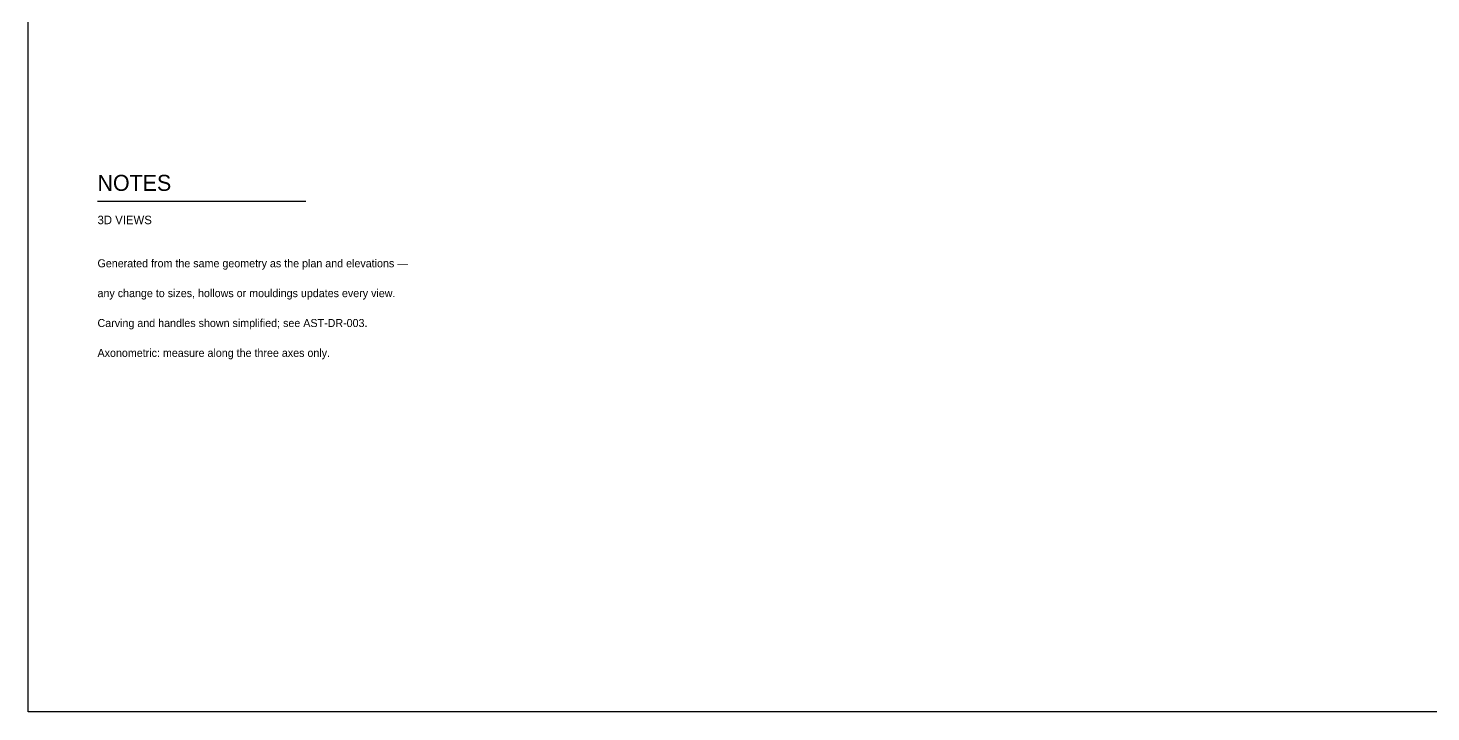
# Model space of a CAD drawing. Header units: inches. Extents: x 0.3 to 16.2, y 0.3 to 11.4.
# Drawn here: x 0.31 to 8.27, y 0.31 to 4.19 of the extents above; entities that cross this region are included whole.
import ezdxf

# ---------------------------------------------------------------- set-up
doc = ezdxf.new("R2010")
doc.units = ezdxf.units.IN
doc.header["$LTSCALE"] = 0.009843
doc.header["$MEASUREMENT"] = 0
doc.layers.add('GEOMETRY', color=7, linetype='Continuous')
doc.layers.add('TEXT', color=7, linetype='Continuous')

msp = doc.modelspace()

# ---------------------------------------------------------------- linework, layer by layer
at = {"layer": 'GEOMETRY'}
msp.add_line((0.7087, 3.2087), (1.8898, 3.2087), dxfattribs=at)
msp.add_lwpolyline([(0.315, 11.378), (16.2205, 11.378), (16.2205, 0.315), (0.315, 0.315), (0.315, 11.378)], dxfattribs=at)

# ---------------------------------------------------------------- texts
at = {"layer": 'TEXT'}
for s, height, p in [('NOTES', 0.09071, (0.7087, 3.2677)), ('3D VIEWS', 0.04819, (0.7087, 3.0787)), ('Generated from the same geometry as the plan and elevations —', 0.045354, (0.7087, 2.8346)), ('any change to sizes, hollows or mouldings updates every view.', 0.045354, (0.7087, 2.6654)), ('Carving and handles shown simplified; see AST-DR-003.', 0.045354, (0.7087, 2.4961)), ('Axonometric: measure along the three axes only.', 0.045354, (0.7087, 2.3268))]:
    msp.add_text(s, height=height, dxfattribs=at).set_placement(p)

doc.saveas('drawing.dxf')
